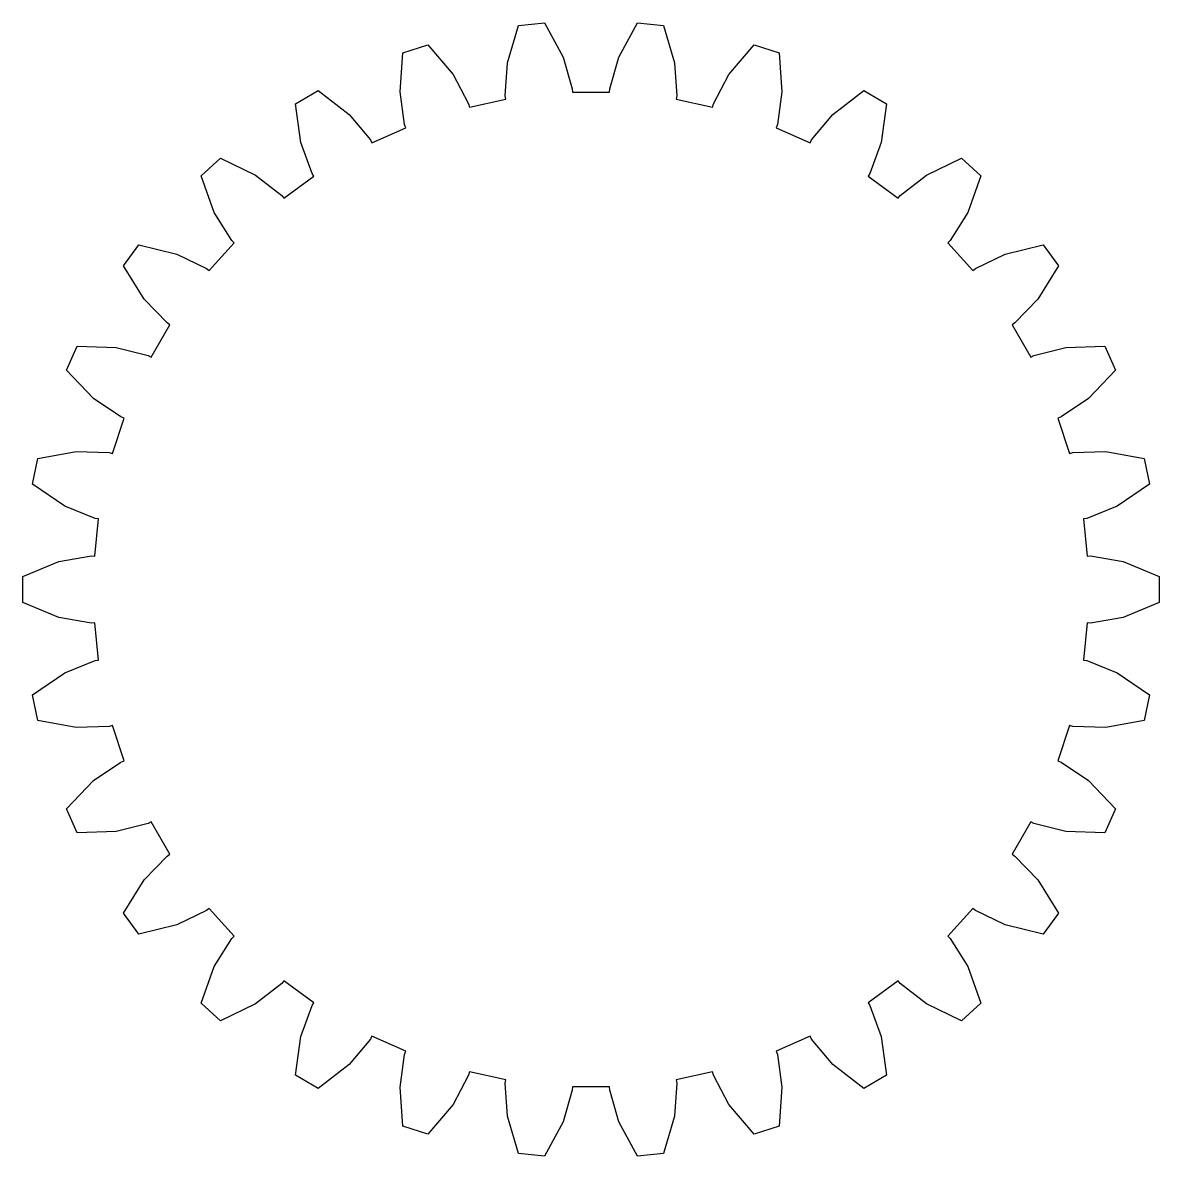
# Model space of a CAD drawing. Extents: x 0.1 to 21.4, y 0.1 to 21.4.
import ezdxf

# ---------------------------------------------------------------- set-up
doc = ezdxf.new("R2010")
doc.units = 0
doc.layers.add('Capa_1', color=7, linetype='CONTINUOUS')

msp = doc.modelspace()

# ---------------------------------------------------------------- linework, layer by layer
at = {"layer": 'Capa_1', "color": 7}
msp.add_lwpolyline([(20.079521, 11.341797), (20.14314, 11.346081), (20.755393, 11.237553), (21.434747, 10.959228), (21.434747, 10.466355), (20.755393, 10.18803), (20.14314, 10.079502), (20.079521, 10.083786), (20.006259, 9.386751), (20.069381, 9.377714), (20.64569, 9.14426), (21.25233, 8.730773), (21.149855, 8.248673), (20.427482, 8.117674), (19.806042, 8.138809), (19.744704, 8.156231), (19.528121, 7.489656), (19.587983, 7.467696), (20.103163, 7.119521), (20.610576, 6.588943), (20.410108, 6.13868), (19.676282, 6.160736), (19.072818, 6.310616), (19.016444, 6.340407), (18.666006, 5.733429), (18.719992, 5.699503), (19.151524, 5.251825), (19.537536, 4.627344), (19.247832, 4.228603), (18.534631, 4.402746), (17.975515, 4.674816), (17.926564, 4.715679), (17.457587, 4.194824), (17.50334, 4.150414), (17.832364, 3.622802), (18.080104, 2.931708), (17.71383, 2.601914), (17.05242, 2.920534), (16.562087, 3.302906), (16.522703, 3.353051), (15.955682, 2.941089), (15.991202, 2.888135), (16.20334, 2.303642), (16.30198, 1.576143), (15.875141, 1.329707), (15.294429, 1.778883), (14.894312, 2.254843), (14.866214, 2.312083), (14.22593, 2.02701), (14.249665, 1.967828), (14.335644, 1.352003), (14.280873, 0.619895), (13.812125, 0.467589), (13.337492, 1.027684), (13.045076, 1.576434), (13.029492, 1.638263), (12.343932, 1.492544), (12.354842, 1.429721), (12.310906, 0.809475), (12.105118, 0.104752), (11.614946, 0.053233), (11.267135, 0.699773), (11.0952, 1.297328), (11.092812, 1.361045), (10.391936, 1.361045), (10.389548, 1.297328), (10.217613, 0.699773), (9.869802, 0.053233), (9.37963, 0.104752), (9.173842, 0.809475), (9.129906, 1.429721), (9.140817, 1.492544), (8.455256, 1.638263), (8.439672, 1.576434), (8.147256, 1.027684), (7.672623, 0.467589), (7.203875, 0.619895), (7.149104, 1.352003), (7.235083, 1.967828), (7.258818, 2.02701), (6.618534, 2.312083), (6.590436, 2.254843), (6.190319, 1.778883), (5.609607, 1.329707), (5.182768, 1.576143), (5.281408, 2.303642), (5.493546, 2.888135), (5.529066, 2.941089), (4.962045, 3.353051), (4.922661, 3.302906), (4.432328, 2.920534), (3.770918, 2.601914), (3.404644, 2.931708), (3.652385, 3.622802), (3.981408, 4.150414), (4.027162, 4.194824), (3.558184, 4.715679), (3.509233, 4.674816), (2.950117, 4.402746), (2.236916, 4.228603), (1.947212, 4.627344), (2.333224, 5.251825), (2.764756, 5.699503), (2.818742, 5.733429), (2.468304, 6.340407), (2.41193, 6.310616), (1.808466, 6.160736), (1.07464, 6.13868), (0.874172, 6.588943), (1.381585, 7.119521), (1.896765, 7.467696), (1.956627, 7.489656), (1.740044, 8.156231), (1.678706, 8.138809), (1.057267, 8.117674), (0.334893, 8.248673), (0.232418, 8.730773), (0.839058, 9.14426), (1.415367, 9.377714), (1.478489, 9.386751), (1.405227, 10.083786), (1.341608, 10.079502), (0.729355, 10.18803), (0.050001, 10.466355), (0.050001, 10.959228), (0.729355, 11.237553), (1.341608, 11.346081), (1.405227, 11.341797), (1.478489, 12.038832), (1.415367, 12.047869), (0.839058, 12.281323), (0.232418, 12.69481), (0.334893, 13.17691), (1.057267, 13.30791), (1.678706, 13.286774), (1.740044, 13.269352), (1.956627, 13.935927), (1.896765, 13.957887), (1.381585, 14.306062), (0.874172, 14.83664), (1.07464, 15.286903), (1.808466, 15.264847), (2.41193, 15.114967), (2.468304, 15.085176), (2.818742, 15.692154), (2.764756, 15.72608), (2.333224, 16.173758), (1.947212, 16.798239), (2.236916, 17.19698), (2.950117, 17.022837), (3.509233, 16.750767), (3.558184, 16.709904), (4.027162, 17.230759), (3.981408, 17.275169), (3.652385, 17.802781), (3.404644, 18.493875), (3.770918, 18.823669), (4.432328, 18.505049), (4.922661, 18.122677), (4.962045, 18.072532), (5.529066, 18.484494), (5.493546, 18.537448), (5.281408, 19.121941), (5.182768, 19.84944), (5.609607, 20.095876), (6.190319, 19.6467), (6.590436, 19.17074), (6.618534, 19.1135), (7.258818, 19.398573), (7.235083, 19.457755), (7.149104, 20.073581), (7.203875, 20.805688), (7.672623, 20.957994), (8.147256, 20.397899), (8.439672, 19.849149), (8.455256, 19.78732), (9.140817, 19.933039), (9.129906, 19.995862), (9.173842, 20.616108), (9.37963, 21.320831), (9.869802, 21.37235), (10.217613, 20.72581), (10.389548, 20.128255), (10.391936, 20.064538), (11.092812, 20.064538), (11.0952, 20.128255), (11.267135, 20.72581), (11.614946, 21.37235), (12.105118, 21.320831), (12.310906, 20.616108), (12.354842, 19.995862), (12.343932, 19.933039), (13.029492, 19.78732), (13.045076, 19.849149), (13.337492, 20.397899), (13.812125, 20.957994), (14.280873, 20.805688), (14.335644, 20.073581), (14.249665, 19.457755), (14.22593, 19.398573), (14.866214, 19.1135), (14.894312, 19.17074), (15.294429, 19.6467), (15.875141, 20.095876), (16.30198, 19.84944), (16.20334, 19.121941), (15.991202, 18.537448), (15.955682, 18.484494), (16.522703, 18.072532), (16.562087, 18.122677), (17.05242, 18.505049), (17.71383, 18.823669), (18.080104, 18.493875), (17.832364, 17.802781), (17.50334, 17.275169), (17.457587, 17.230759), (17.926564, 16.709904), (17.975515, 16.750767), (18.534631, 17.022837), (19.247832, 17.19698), (19.537536, 16.798239), (19.151524, 16.173758), (18.719992, 15.72608), (18.666006, 15.692154), (19.016444, 15.085176), (19.072818, 15.114967), (19.676282, 15.264847), (20.410108, 15.286903), (20.610576, 14.83664), (20.103163, 14.306062), (19.587983, 13.957887), (19.528121, 13.935927), (19.744704, 13.269352), (19.806042, 13.286774), (20.427482, 13.30791), (21.149855, 13.17691), (21.25233, 12.69481), (20.64569, 12.281323), (20.069381, 12.047869), (20.006259, 12.038832), (20.079521, 11.341797)], close=True, dxfattribs=at)

doc.saveas('drawing.dxf')
